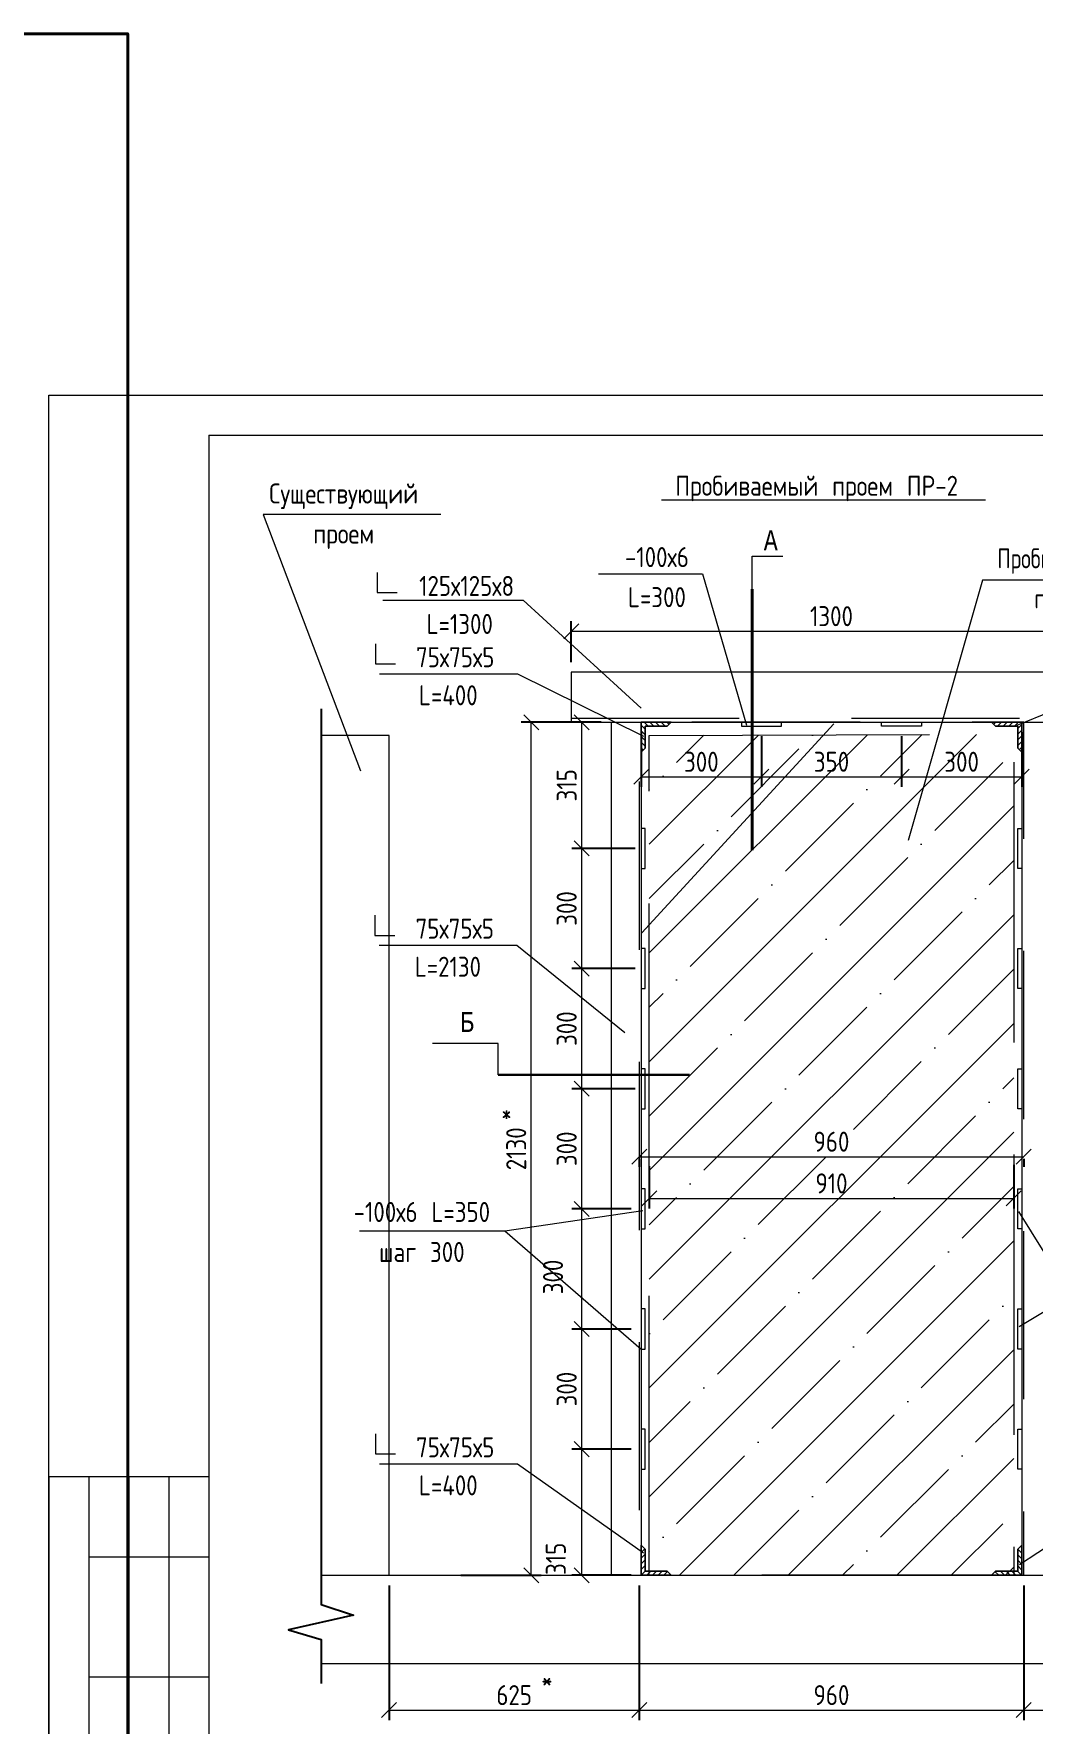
# Model space of a CAD drawing. Header units: metres. Extents: x 14591 to 15202, y 5442 to 5571.
# Drawn here: x 14849.54 to 14862.02, y 5490.87 to 5511.97 of the extents above; entities that cross this region are included whole.
import ezdxf
from ezdxf.enums import TextEntityAlignment as Align

# ---------------------------------------------------------------- set-up
doc = ezdxf.new("R2010")
doc.units = ezdxf.units.M
doc.header["$MEASUREMENT"] = 0
doc.linetypes.add('DGN Style 2', pattern=[3.4985997764467847, 2.099159865868071, -1.399439910578714])
doc.linetypes.add('DGN Style 3', pattern=[4.898039687025499, 3.498599776446785, -1.399439910578714])
doc.layers.get('Defpoints').update_dxf_attribs({"lineweight": 0})
for name, color, linetype, lineweight in [('Level 2', 7, 'Continuous', 0), ('Level 50', 7, 'Continuous', 0), ('Level 63', 7, 'Continuous', 0), ('Стойки', 7, 'Continuous', 13), ('ЧЕРТЕЖ', 7, 'Continuous', 0)]:
    doc.layers.add(name, color=color, linetype=linetype, lineweight=lineweight)
doc.styles.add('MONOTXT', font='monotxt.shx', dxfattribs={"width": 0.8, "height": 0.5})
doc.styles.add('Style-txt', font='txt.shx')
doc.dimstyles.new('20', dxfattribs={"dimtxt": 0.25, "dimasz": 0.1875, "dimexe": 0.125, "dimexo": 0.125, "dimgap": 0.0625, "dimtad": 1, "dimdec": 0, "dimlfac": 200, "dimzin": 11, "dimdsep": 46, "dimtxsty": 'Style-txt', "dimblk": 'OBLIQUE', "dimcen": 0.09000000000000001, "dimclrd": 7, "dimadec": 4, "dimazin": 3, "dimtfac": 1, "dimtdec": 0, "dimtmove": 0, "dimatfit": 1, "dimldrblk": 'TerminatorOpen', "dimfxl": 1, "dimfrac": 2, "dimtzin": 11, "dimlwd": 0, "dimarcsym": 0})

# ---------------------------------------------------------------- blocks, each defined once
blk = doc.blocks.new('*U150')
at = {"layer": 'Level 50', "color": 7, "linetype": 'Continuous', "lineweight": 0}
for p, q in [((-20.48720038832835, 14.49995624570965), (20.51279961166802, 14.49995624570965)), ((-20.48720038832835, -14.50004375429035), (-20.48720038832835, 14.49995624570965))]:
    blk.add_line(p, q, dxfattribs=at)
at = {"layer": 'Level 50', "color": 7, "linetype": 'Continuous', "lineweight": 13}
for q in [(20.01279961166802, 13.99995624570965), (-18.48720038832835, -14.00004375429035)]:
    blk.add_line((-18.48720038832835, 13.99995624570965), q, dxfattribs=at)
at = {"layer": 'Level 63', "color": 7, "linetype": 'Continuous', "lineweight": 13}
for p, q in [((-20.48720038832835, 0.9999562457096545), (-18.48720038832835, 0.9999562457096545)), ((-20.48720038832835, 0.9999562457096545), (-20.48720038832835, -5.500043754293074)), ((-19.98720038832835, 0.9999562457096545), (-19.98720038832835, -5.500043754293074)), ((-19.48720038832835, 0.9999562457096545), (-19.48720038832835, -5.500043754293074)), ((-18.98720038832835, 0.9999562457096545), (-18.98720038832835, -5.500043754293074)), ((-19.98720038832835, -4.375429762148997e-05), (-18.48720038832835, -4.375429762148997e-05)), ((-19.98720038832835, -1.500043754285798), (-18.48720038832835, -1.500043754285798))]:
    blk.add_line(p, q, dxfattribs=at)
blk = doc.blocks.new('формат_А3')
at = {"layer": 'Level 50', "color": 7, "linetype": 'Continuous', "lineweight": 13}
blk.add_blockref('*U150', (20.48720038832835, -14.49995624570965), dxfattribs=at)
blk = doc.blocks.new('_Oblique')
at = {"color": 0, "linetype": 'ByBlock', "lineweight": -2}
blk.add_line((0.5, 0.5), (-0.5, -0.5), dxfattribs=at)
blk = doc.blocks.new('*D205')
at = {"layer": 'Defpoints', "color": 0, "linetype": 'Continuous', "lineweight": 40, "transparency": 16777216}
for p in [(14855.74918302046, 5503.380004965271), (14856.74852522659, 5503.380004965271), (14854.74552982507, 5492.730004965224)]:
    blk.add_point(p, dxfattribs=at)
at = {"layer": 'ЧЕРТЕЖ', "color": 0, "linetype": 'Continuous', "lineweight": -2, "transparency": 16777216}
for p, q in [((14856.62352522659, 5503.380004965271), (14855.62418302046, 5503.380004965271)), ((14854.87052982507, 5492.730004965224), (14855.87418302046, 5492.730004965224))]:
    blk.add_line(p, q, dxfattribs=at)
at = {"layer": 'ЧЕРТЕЖ', "color": 7, "linetype": 'Continuous', "lineweight": 0, "transparency": 16777216}
blk.add_line((14855.74918302046, 5492.730004965224), (14855.74918302046, 5503.380004965271), dxfattribs=at)
at = {"layer": 'ЧЕРТЕЖ', "color": 7, "linetype": 'Continuous', "lineweight": 0, "transparency": 16777216, "xscale": 0.1875, "yscale": 0.1875, "zscale": 0.1875}
for p, rotation in [((14855.74918302046, 5503.380004965271), 90), ((14855.74918302046, 5492.730004965224), 270)]:
    blk.add_blockref('_Oblique', p, dxfattribs=dict(at, rotation=rotation))
at = {"layer": 'ЧЕРТЕЖ', "color": 0, "linetype": 'Continuous', "lineweight": 0, "transparency": 16777216, "insert": (14855.56168302046, 5498.05500496525), "char_height": 0.25, "attachment_point": 5, "rotation": 90, "style": 'Style-txt'}
blk.add_mtext('\\H1x;\\W0.8;2130', dxfattribs=at)
blk = doc.blocks.new('TerminatorOpen')
at = {"color": 0, "linetype": 'ByBlock', "lineweight": -2}
for q in [(-1, 0.5), (-1, 0), (-1, -0.5)]:
    blk.add_line((0, 0), q, dxfattribs=at)
blk = doc.blocks.new('*D206')
at = {"layer": 'Defpoints', "color": 0, "linetype": 'Continuous', "lineweight": 40, "transparency": 16777216}
for p in [(14862.74852522659, 5504.516318882322), (14856.24852522659, 5504.005004965271), (14862.74852522659, 5504.005004965271)]:
    blk.add_point(p, dxfattribs=at)
at = {"layer": 'ЧЕРТЕЖ', "color": 0, "linetype": 'Continuous', "lineweight": -2, "transparency": 16777216}
for p, q in [((14856.24852522659, 5504.130004965271), (14856.24852522659, 5504.641318882322)), ((14862.74852522659, 5504.130004965271), (14862.74852522659, 5504.641318882322))]:
    blk.add_line(p, q, dxfattribs=at)
at = {"layer": 'ЧЕРТЕЖ', "color": 7, "linetype": 'Continuous', "lineweight": 0, "transparency": 16777216}
blk.add_line((14856.24852522659, 5504.516318882322), (14862.74852522659, 5504.516318882322), dxfattribs=at)
at = {"layer": 'ЧЕРТЕЖ', "color": 7, "linetype": 'Continuous', "lineweight": 0, "transparency": 16777216, "xscale": 0.1875, "yscale": 0.1875, "zscale": 0.1875, "rotation": 180}
blk.add_blockref('_Oblique', (14856.24852522659, 5504.516318882322), dxfattribs=at)
at = {"layer": 'ЧЕРТЕЖ', "color": 7, "linetype": 'Continuous', "lineweight": 0, "transparency": 16777216, "xscale": 0.1875, "yscale": 0.1875, "zscale": 0.1875}
blk.add_blockref('_Oblique', (14862.74852522659, 5504.516318882322), dxfattribs=at)
at = {"layer": 'ЧЕРТЕЖ', "color": 0, "linetype": 'Continuous', "lineweight": 0, "transparency": 16777216, "insert": (14859.49852522659, 5504.703818882322), "char_height": 0.25, "attachment_point": 5, "style": 'Style-txt'}
blk.add_mtext('\\H1x;\\W0.8;1300', dxfattribs=at)
blk = doc.blocks.new('*D207')
at = {"layer": 'Defpoints', "color": 0, "linetype": 'Continuous', "lineweight": 40, "transparency": 16777216}
for p in [(14857.09852522659, 5498.055004965247), (14861.89852522658, 5498.055004965247), (14861.89852522658, 5497.955699468503)]:
    blk.add_point(p, dxfattribs=at)
at = {"layer": 'ЧЕРТЕЖ', "color": 7, "linetype": 'Continuous', "lineweight": 0, "transparency": 16777216}
blk.add_line((14857.09852522659, 5497.955699468503), (14861.89852522658, 5497.955699468503), dxfattribs=at)
at = {"layer": 'ЧЕРТЕЖ', "color": 0, "linetype": 'Continuous', "lineweight": -2, "transparency": 16777216}
for p, q in [((14857.09852522659, 5497.930004965247), (14857.09852522659, 5497.830699468503)), ((14861.89852522658, 5497.930004965247), (14861.89852522658, 5497.830699468503))]:
    blk.add_line(p, q, dxfattribs=at)
at = {"layer": 'ЧЕРТЕЖ', "color": 7, "linetype": 'Continuous', "lineweight": 0, "transparency": 16777216, "xscale": 0.1875, "yscale": 0.1875, "zscale": 0.1875, "rotation": 180}
blk.add_blockref('_Oblique', (14857.09852522659, 5497.955699468503), dxfattribs=at)
at = {"layer": 'ЧЕРТЕЖ', "color": 7, "linetype": 'Continuous', "lineweight": 0, "transparency": 16777216, "xscale": 0.1875, "yscale": 0.1875, "zscale": 0.1875}
blk.add_blockref('_Oblique', (14861.89852522658, 5497.955699468503), dxfattribs=at)
at = {"layer": 'ЧЕРТЕЖ', "color": 0, "linetype": 'Continuous', "lineweight": 0, "transparency": 16777216, "insert": (14859.49852522659, 5498.143199468503), "char_height": 0.25, "attachment_point": 5, "style": 'Style-txt'}
blk.add_mtext('\\H1x;\\W0.8;960', dxfattribs=at)
blk = doc.blocks.new('*D208')
at = {"layer": 'Defpoints', "color": 0, "linetype": 'Continuous', "lineweight": 40, "transparency": 16777216}
for p in [(14857.22352522659, 5497.964969807987), (14861.77352522658, 5497.980004965247), (14861.77352522658, 5497.435598353837)]:
    blk.add_point(p, dxfattribs=at)
at = {"layer": 'ЧЕРТЕЖ', "color": 0, "linetype": 'Continuous', "lineweight": -2, "transparency": 16777216}
for p, q in [((14857.22352522659, 5497.839969807987), (14857.22352522659, 5497.310598353837)), ((14861.77352522658, 5497.855004965247), (14861.77352522658, 5497.310598353837))]:
    blk.add_line(p, q, dxfattribs=at)
at = {"layer": 'ЧЕРТЕЖ', "color": 7, "linetype": 'Continuous', "lineweight": 0, "transparency": 16777216}
blk.add_line((14857.22352522659, 5497.435598353837), (14861.77352522658, 5497.435598353837), dxfattribs=at)
at = {"layer": 'ЧЕРТЕЖ', "color": 7, "linetype": 'Continuous', "lineweight": 0, "transparency": 16777216, "xscale": 0.1875, "yscale": 0.1875, "zscale": 0.1875, "rotation": 180}
blk.add_blockref('_Oblique', (14857.22352522659, 5497.435598353837), dxfattribs=at)
at = {"layer": 'ЧЕРТЕЖ', "color": 7, "linetype": 'Continuous', "lineweight": 0, "transparency": 16777216, "xscale": 0.1875, "yscale": 0.1875, "zscale": 0.1875}
blk.add_blockref('_Oblique', (14861.77352522658, 5497.435598353837), dxfattribs=at)
at = {"layer": 'ЧЕРТЕЖ', "color": 0, "linetype": 'Continuous', "lineweight": 0, "transparency": 16777216, "insert": (14859.49852522659, 5497.623098353837), "char_height": 0.25, "attachment_point": 5, "style": 'Style-txt'}
blk.add_mtext('\\H1x;\\W0.8;910', dxfattribs=at)
blk = doc.blocks.new('*U210')
at = {"layer": 'Стойки', "linetype": 'Continuous', "lineweight": 0, "extrusion": (0, 0, -1)}
h = blk.add_hatch(dxfattribs=at)
h.set_pattern_fill('HATCH', style=0, pattern_type=2)
h.set_pattern_definition([(315, (0.309935, 0.609779), (-0.07071067811865475, -0.07071067811865477), [])])
h.paths.add_polyline_path([(0.3749929339355731, -0.3749647436852683), (-0.3750070660644269, -0.3749647436852683), (-0.2750070660622441, -0.2749647436849045), (0.2749929339370283, -0.2749647436849045), (0.2749929339370283, 0.2750352563143679), (0.3749929339355731, 0.3750352563147317)])
at = {"layer": 'Стойки', "color": 7, "linetype": 'Continuous', "lineweight": 13, "extrusion": (0, 0, -1), "flags": 128}
blk.add_lwpolyline([(0.3749929339355731, 0.3750352563147317), (0.2749929339370283, 0.2750352563143679), (0.2749929339370283, -0.2749647436849045), (-0.2750070660622441, -0.2749647436849045), (-0.3750070660644269, -0.3749647436852683), (0.3749929339355731, -0.3749647436852683), (0.3749929339355731, 0.3750352563147317)], close=True, dxfattribs=at)
at = {"layer": 'Стойки', "color": 7, "linetype": 'Continuous', "lineweight": 0, "extrusion": (0, 0, -1), "flags": 128}
blk.add_lwpolyline([(0.3749929339355731, -0.3749647436852683), (-0.3750070660644269, -0.3749647436852683), (-0.2750070660622441, -0.2749647436849045), (0.2749929339370283, -0.2749647436849045), (0.2749929339370283, 0.2750352563143679), (0.3749929339355731, 0.3750352563147317), (0.3749929339355731, -0.3749647436852683)], close=True, dxfattribs=at)
blk = doc.blocks.new('*D224')
at = {"layer": 'Defpoints', "color": 0, "linetype": 'Continuous', "lineweight": 40, "transparency": 16777216}
for p in [(14857.12352522659, 5503.380004965271), (14858.62352522659, 5503.330004965271), (14858.62352522659, 5502.698782884097)]:
    blk.add_point(p, dxfattribs=at)
at = {"layer": 'ЧЕРТЕЖ', "color": 0, "linetype": 'Continuous', "lineweight": -2, "transparency": 16777216}
for p, q in [((14857.12352522659, 5503.255004965271), (14857.12352522659, 5502.573782884097)), ((14858.62352522659, 5503.205004965271), (14858.62352522659, 5502.573782884097))]:
    blk.add_line(p, q, dxfattribs=at)
at = {"layer": 'ЧЕРТЕЖ', "color": 7, "linetype": 'Continuous', "lineweight": 0, "transparency": 16777216}
blk.add_line((14857.12352522659, 5502.698782884097), (14858.62352522659, 5502.698782884097), dxfattribs=at)
at = {"layer": 'ЧЕРТЕЖ', "color": 7, "linetype": 'Continuous', "lineweight": 0, "transparency": 16777216, "xscale": 0.1875, "yscale": 0.1875, "zscale": 0.1875, "rotation": 180}
blk.add_blockref('_Oblique', (14857.12352522659, 5502.698782884097), dxfattribs=at)
at = {"layer": 'ЧЕРТЕЖ', "color": 7, "linetype": 'Continuous', "lineweight": 0, "transparency": 16777216, "xscale": 0.1875, "yscale": 0.1875, "zscale": 0.1875}
blk.add_blockref('_Oblique', (14858.62352522659, 5502.698782884097), dxfattribs=at)
at = {"layer": 'ЧЕРТЕЖ', "color": 0, "linetype": 'Continuous', "lineweight": 0, "transparency": 16777216, "insert": (14857.87352522659, 5502.886282884097), "char_height": 0.25, "attachment_point": 5, "style": 'Style-txt'}
blk.add_mtext('\\H1x;\\W0.8;300', dxfattribs=at)
blk = doc.blocks.new('*D222')
at = {"layer": 'Defpoints', "color": 0, "linetype": 'Continuous', "lineweight": 40, "transparency": 16777216}
for p in [(14858.62352522659, 5503.330004965271), (14860.37352522659, 5503.330004965271), (14860.37352522659, 5502.698782884096)]:
    blk.add_point(p, dxfattribs=at)
at = {"layer": 'ЧЕРТЕЖ', "color": 0, "linetype": 'Continuous', "lineweight": -2, "transparency": 16777216}
for p, q in [((14858.62352522659, 5503.205004965271), (14858.62352522659, 5502.573782884096)), ((14860.37352522659, 5503.205004965271), (14860.37352522659, 5502.573782884096))]:
    blk.add_line(p, q, dxfattribs=at)
at = {"layer": 'ЧЕРТЕЖ', "color": 7, "linetype": 'Continuous', "lineweight": 0, "transparency": 16777216}
blk.add_line((14858.62352522659, 5502.698782884096), (14860.37352522659, 5502.698782884096), dxfattribs=at)
at = {"layer": 'ЧЕРТЕЖ', "color": 7, "linetype": 'Continuous', "lineweight": 0, "transparency": 16777216, "xscale": 0.1875, "yscale": 0.1875, "zscale": 0.1875, "rotation": 180}
blk.add_blockref('_Oblique', (14858.62352522659, 5502.698782884096), dxfattribs=at)
at = {"layer": 'ЧЕРТЕЖ', "color": 7, "linetype": 'Continuous', "lineweight": 0, "transparency": 16777216, "xscale": 0.1875, "yscale": 0.1875, "zscale": 0.1875}
blk.add_blockref('_Oblique', (14860.37352522659, 5502.698782884096), dxfattribs=at)
at = {"layer": 'ЧЕРТЕЖ', "color": 0, "linetype": 'Continuous', "lineweight": 0, "transparency": 16777216, "insert": (14859.49852522659, 5502.886282884096), "char_height": 0.25, "attachment_point": 5, "style": 'Style-txt'}
blk.add_mtext('\\H1x;\\W0.8;350', dxfattribs=at)
blk = doc.blocks.new('*D223')
at = {"layer": 'Defpoints', "color": 0, "linetype": 'Continuous', "lineweight": 40, "transparency": 16777216}
for p in [(14860.37352522659, 5503.330004965271), (14861.87352522659, 5503.380004965271), (14861.87352522659, 5502.698782884096)]:
    blk.add_point(p, dxfattribs=at)
at = {"layer": 'ЧЕРТЕЖ', "color": 0, "linetype": 'Continuous', "lineweight": -2, "transparency": 16777216}
for p, q in [((14860.37352522659, 5503.205004965271), (14860.37352522659, 5502.573782884096)), ((14861.87352522659, 5503.255004965271), (14861.87352522659, 5502.573782884096))]:
    blk.add_line(p, q, dxfattribs=at)
at = {"layer": 'ЧЕРТЕЖ', "color": 7, "linetype": 'Continuous', "lineweight": 0, "transparency": 16777216}
blk.add_line((14860.37352522659, 5502.698782884096), (14861.87352522659, 5502.698782884096), dxfattribs=at)
at = {"layer": 'ЧЕРТЕЖ', "color": 7, "linetype": 'Continuous', "lineweight": 0, "transparency": 16777216, "xscale": 0.1875, "yscale": 0.1875, "zscale": 0.1875, "rotation": 180}
blk.add_blockref('_Oblique', (14860.37352522659, 5502.698782884096), dxfattribs=at)
at = {"layer": 'ЧЕРТЕЖ', "color": 7, "linetype": 'Continuous', "lineweight": 0, "transparency": 16777216, "xscale": 0.1875, "yscale": 0.1875, "zscale": 0.1875}
blk.add_blockref('_Oblique', (14861.87352522659, 5502.698782884096), dxfattribs=at)
at = {"layer": 'ЧЕРТЕЖ', "color": 0, "linetype": 'Continuous', "lineweight": 0, "transparency": 16777216, "insert": (14861.12352522659, 5502.886282884096), "char_height": 0.25, "attachment_point": 5, "style": 'Style-txt'}
blk.add_mtext('\\H1x;\\W0.8;300', dxfattribs=at)
blk = doc.blocks.new('*D231')
at = {"layer": 'Defpoints', "color": 0, "linetype": 'Continuous', "lineweight": 40, "transparency": 16777216}
for p in [(14856.37944800085, 5494.305004965223), (14857.12352522659, 5494.305004965223), (14857.12352522659, 5492.730004965223)]:
    blk.add_point(p, dxfattribs=at)
at = {"layer": 'ЧЕРТЕЖ', "color": 0, "linetype": 'Continuous', "lineweight": -2, "transparency": 16777216}
for p, q in [((14856.99852522659, 5494.305004965223), (14856.25444800085, 5494.305004965223)), ((14856.99852522659, 5492.730004965223), (14856.25444800085, 5492.730004965223))]:
    blk.add_line(p, q, dxfattribs=at)
at = {"layer": 'ЧЕРТЕЖ', "color": 7, "linetype": 'Continuous', "lineweight": 0, "transparency": 16777216}
blk.add_line((14856.37944800085, 5492.730004965223), (14856.37944800085, 5494.305004965223), dxfattribs=at)
at = {"layer": 'ЧЕРТЕЖ', "color": 7, "linetype": 'Continuous', "lineweight": 0, "transparency": 16777216, "xscale": 0.1875, "yscale": 0.1875, "zscale": 0.1875}
for p, rotation in [((14856.37944800085, 5494.305004965223), 90), ((14856.37944800085, 5492.730004965223), 270)]:
    blk.add_blockref('_Oblique', p, dxfattribs=dict(at, rotation=rotation))
at = {"layer": 'ЧЕРТЕЖ', "color": 0, "linetype": 'Continuous', "lineweight": 0, "transparency": 16777216, "insert": (14856.05646283222, 5492.936448082642), "char_height": 0.25, "attachment_point": 5, "rotation": 90, "style": 'Style-txt'}
blk.add_mtext('\\H1x;\\W0.8;315', dxfattribs=at)
blk = doc.blocks.new('*D225')
at = {"layer": 'Defpoints', "color": 0, "linetype": 'Continuous', "lineweight": 40, "transparency": 16777216}
for p in [(14856.37944800085, 5495.805004965223), (14857.12352522659, 5495.805004965223), (14857.12352522659, 5494.305004965223)]:
    blk.add_point(p, dxfattribs=at)
at = {"layer": 'ЧЕРТЕЖ', "color": 0, "linetype": 'Continuous', "lineweight": -2, "transparency": 16777216}
for p, q in [((14856.99852522659, 5495.805004965223), (14856.25444800085, 5495.805004965223)), ((14856.99852522659, 5494.305004965223), (14856.25444800085, 5494.305004965223))]:
    blk.add_line(p, q, dxfattribs=at)
at = {"layer": 'ЧЕРТЕЖ', "color": 7, "linetype": 'Continuous', "lineweight": 0, "transparency": 16777216}
blk.add_line((14856.37944800085, 5494.305004965223), (14856.37944800085, 5495.805004965223), dxfattribs=at)
at = {"layer": 'ЧЕРТЕЖ', "color": 7, "linetype": 'Continuous', "lineweight": 0, "transparency": 16777216, "xscale": 0.1875, "yscale": 0.1875, "zscale": 0.1875}
for p, rotation in [((14856.37944800085, 5495.805004965223), 90), ((14856.37944800085, 5494.305004965223), 270)]:
    blk.add_blockref('_Oblique', p, dxfattribs=dict(at, rotation=rotation))
at = {"layer": 'ЧЕРТЕЖ', "color": 0, "linetype": 'Continuous', "lineweight": 0, "transparency": 16777216, "insert": (14856.19194800085, 5495.055004965226), "char_height": 0.25, "attachment_point": 5, "rotation": 90, "style": 'Style-txt'}
blk.add_mtext('\\H1x;\\W0.8;300', dxfattribs=at)
blk = doc.blocks.new('*D226')
at = {"layer": 'Defpoints', "color": 0, "linetype": 'Continuous', "lineweight": 40, "transparency": 16777216}
for p in [(14856.37944800085, 5497.305004965223), (14857.12352522659, 5497.305004965223), (14857.12352522659, 5495.805004965223)]:
    blk.add_point(p, dxfattribs=at)
at = {"layer": 'ЧЕРТЕЖ', "color": 0, "linetype": 'Continuous', "lineweight": -2, "transparency": 16777216}
for p, q in [((14856.99852522659, 5497.305004965223), (14856.25444800085, 5497.305004965223)), ((14856.99852522659, 5495.805004965223), (14856.25444800085, 5495.805004965223))]:
    blk.add_line(p, q, dxfattribs=at)
at = {"layer": 'ЧЕРТЕЖ', "color": 7, "linetype": 'Continuous', "lineweight": 0, "transparency": 16777216}
blk.add_line((14856.37944800085, 5495.805004965223), (14856.37944800085, 5497.305004965223), dxfattribs=at)
at = {"layer": 'ЧЕРТЕЖ', "color": 7, "linetype": 'Continuous', "lineweight": 0, "transparency": 16777216, "xscale": 0.1875, "yscale": 0.1875, "zscale": 0.1875}
for p, rotation in [((14856.37944800085, 5497.305004965223), 90), ((14856.37944800085, 5495.805004965223), 270)]:
    blk.add_blockref('_Oblique', p, dxfattribs=dict(at, rotation=rotation))
at = {"layer": 'ЧЕРТЕЖ', "color": 0, "linetype": 'Continuous', "lineweight": 0, "transparency": 16777216, "insert": (14856.02168340423, 5496.454802037259), "char_height": 0.25, "attachment_point": 5, "rotation": 90, "style": 'Style-txt'}
blk.add_mtext('\\H1x;\\W0.8;300', dxfattribs=at)
blk = doc.blocks.new('*D227')
at = {"layer": 'Defpoints', "color": 0, "linetype": 'Continuous', "lineweight": 40, "transparency": 16777216}
for p in [(14856.37944800085, 5498.805004965223), (14857.17352522658, 5498.805004965223), (14857.12352522659, 5497.305004965223)]:
    blk.add_point(p, dxfattribs=at)
at = {"layer": 'ЧЕРТЕЖ', "color": 0, "linetype": 'Continuous', "lineweight": -2, "transparency": 16777216}
for p, q in [((14857.04852522658, 5498.805004965223), (14856.25444800085, 5498.805004965223)), ((14856.99852522659, 5497.305004965223), (14856.25444800085, 5497.305004965223))]:
    blk.add_line(p, q, dxfattribs=at)
at = {"layer": 'ЧЕРТЕЖ', "color": 7, "linetype": 'Continuous', "lineweight": 0, "transparency": 16777216}
blk.add_line((14856.37944800085, 5497.305004965223), (14856.37944800085, 5498.805004965223), dxfattribs=at)
at = {"layer": 'ЧЕРТЕЖ', "color": 7, "linetype": 'Continuous', "lineweight": 0, "transparency": 16777216, "xscale": 0.1875, "yscale": 0.1875, "zscale": 0.1875}
for p, rotation in [((14856.37944800085, 5498.805004965223), 90), ((14856.37944800085, 5497.305004965223), 270)]:
    blk.add_blockref('_Oblique', p, dxfattribs=dict(at, rotation=rotation))
at = {"layer": 'ЧЕРТЕЖ', "color": 0, "linetype": 'Continuous', "lineweight": 0, "transparency": 16777216, "insert": (14856.19194800085, 5498.055004965226), "char_height": 0.25, "attachment_point": 5, "rotation": 90, "style": 'Style-txt'}
blk.add_mtext('\\H1x;\\W0.8;300', dxfattribs=at)
blk = doc.blocks.new('*D228')
at = {"layer": 'Defpoints', "color": 0, "linetype": 'Continuous', "lineweight": 40, "transparency": 16777216}
for p in [(14856.37944800085, 5500.305004965223), (14857.17352522658, 5500.305004965223), (14857.17352522658, 5498.805004965223)]:
    blk.add_point(p, dxfattribs=at)
at = {"layer": 'ЧЕРТЕЖ', "color": 0, "linetype": 'Continuous', "lineweight": -2, "transparency": 16777216}
for p, q in [((14857.04852522658, 5500.305004965223), (14856.25444800085, 5500.305004965223)), ((14857.04852522658, 5498.805004965223), (14856.25444800085, 5498.805004965223))]:
    blk.add_line(p, q, dxfattribs=at)
at = {"layer": 'ЧЕРТЕЖ', "color": 7, "linetype": 'Continuous', "lineweight": 0, "transparency": 16777216}
blk.add_line((14856.37944800085, 5498.805004965223), (14856.37944800085, 5500.305004965223), dxfattribs=at)
at = {"layer": 'ЧЕРТЕЖ', "color": 7, "linetype": 'Continuous', "lineweight": 0, "transparency": 16777216, "xscale": 0.1875, "yscale": 0.1875, "zscale": 0.1875}
for p, rotation in [((14856.37944800085, 5500.305004965223), 90), ((14856.37944800085, 5498.805004965223), 270)]:
    blk.add_blockref('_Oblique', p, dxfattribs=dict(at, rotation=rotation))
at = {"layer": 'ЧЕРТЕЖ', "color": 0, "linetype": 'Continuous', "lineweight": 0, "transparency": 16777216, "insert": (14856.19194800085, 5499.555004965226), "char_height": 0.25, "attachment_point": 5, "rotation": 90, "style": 'Style-txt'}
blk.add_mtext('\\H1x;\\W0.8;300', dxfattribs=at)
blk = doc.blocks.new('*D229')
at = {"layer": 'Defpoints', "color": 0, "linetype": 'Continuous', "lineweight": 40, "transparency": 16777216}
for p in [(14856.37944800085, 5501.805004965223), (14857.17352522658, 5501.805004965223), (14857.17352522658, 5500.305004965223)]:
    blk.add_point(p, dxfattribs=at)
at = {"layer": 'ЧЕРТЕЖ', "color": 0, "linetype": 'Continuous', "lineweight": -2, "transparency": 16777216}
for p, q in [((14857.04852522658, 5501.805004965223), (14856.25444800085, 5501.805004965223)), ((14857.04852522658, 5500.305004965223), (14856.25444800085, 5500.305004965223))]:
    blk.add_line(p, q, dxfattribs=at)
at = {"layer": 'ЧЕРТЕЖ', "color": 7, "linetype": 'Continuous', "lineweight": 0, "transparency": 16777216}
blk.add_line((14856.37944800085, 5500.305004965223), (14856.37944800085, 5501.805004965223), dxfattribs=at)
at = {"layer": 'ЧЕРТЕЖ', "color": 7, "linetype": 'Continuous', "lineweight": 0, "transparency": 16777216, "xscale": 0.1875, "yscale": 0.1875, "zscale": 0.1875}
for p, rotation in [((14856.37944800085, 5501.805004965223), 90), ((14856.37944800085, 5500.305004965223), 270)]:
    blk.add_blockref('_Oblique', p, dxfattribs=dict(at, rotation=rotation))
at = {"layer": 'ЧЕРТЕЖ', "color": 0, "linetype": 'Continuous', "lineweight": 0, "transparency": 16777216, "insert": (14856.19194800085, 5501.055004965226), "char_height": 0.25, "attachment_point": 5, "rotation": 90, "style": 'Style-txt'}
blk.add_mtext('\\H1x;\\W0.8;300', dxfattribs=at)
blk = doc.blocks.new('*D230')
at = {"layer": 'Defpoints', "color": 0, "linetype": 'Continuous', "lineweight": 40, "transparency": 16777216}
for p in [(14856.37944800085, 5503.380004965271), (14856.74852522659, 5503.380004965271), (14857.17352522658, 5501.805004965223)]:
    blk.add_point(p, dxfattribs=at)
at = {"layer": 'ЧЕРТЕЖ', "color": 0, "linetype": 'Continuous', "lineweight": -2, "transparency": 16777216}
for p, q in [((14856.62352522659, 5503.380004965271), (14856.25444800085, 5503.380004965271)), ((14857.04852522658, 5501.805004965223), (14856.25444800085, 5501.805004965223))]:
    blk.add_line(p, q, dxfattribs=at)
at = {"layer": 'ЧЕРТЕЖ', "color": 7, "linetype": 'Continuous', "lineweight": 0, "transparency": 16777216}
blk.add_line((14856.37944800085, 5501.805004965223), (14856.37944800085, 5503.380004965271), dxfattribs=at)
at = {"layer": 'ЧЕРТЕЖ', "color": 7, "linetype": 'Continuous', "lineweight": 0, "transparency": 16777216, "xscale": 0.1875, "yscale": 0.1875, "zscale": 0.1875}
for p, rotation in [((14856.37944800085, 5503.380004965271), 90), ((14856.37944800085, 5501.805004965223), 270)]:
    blk.add_blockref('_Oblique', p, dxfattribs=dict(at, rotation=rotation))
at = {"layer": 'ЧЕРТЕЖ', "color": 0, "linetype": 'Continuous', "lineweight": 0, "transparency": 16777216, "insert": (14856.19194800085, 5502.59250496525), "char_height": 0.25, "attachment_point": 5, "rotation": 90, "style": 'Style-txt'}
blk.add_mtext('\\H1x;\\W0.8;315', dxfattribs=at)
blk = doc.blocks.new('*U232')
at = {"layer": 'Стойки', "color": 7, "linetype": 'Continuous', "lineweight": 13, "flags": 128}
blk.add_lwpolyline([(-0.8219642076255695, 0.3627647822977451), (-0.8219642076255695, 0.1127647822977451), (-0.5719642076255695, 0.1127647822977451)], dxfattribs=at)
at = {"layer": 'Level 2', "color": 7, "linetype": 'Continuous', "lineweight": 13, "insert": (0.08870307931829302, -0.04169664627988823), "char_height": 0.2500002, "attachment_point": 5, "line_spacing_factor": 1.14, "style": 'Style-txt'}
blk.add_mtext('\\H1x;\\W0.799999; 75х75х5\\PL=2130', dxfattribs=at)
blk = doc.blocks.new('*U233')
at = {"layer": 'Стойки', "color": 7, "linetype": 'Continuous', "lineweight": 13, "flags": 128}
blk.add_lwpolyline([(-0.8219642076255695, 0.3627647822977451), (-0.8219642076255695, 0.1127647822977451), (-0.5719642076255695, 0.1127647822977451)], dxfattribs=at)
at = {"layer": 'Level 2', "color": 7, "linetype": 'Continuous', "lineweight": 13, "insert": (0.08870307932011201, -0.04169664627988823), "char_height": 0.2500002, "attachment_point": 5, "line_spacing_factor": 1.14, "style": 'Style-txt'}
blk.add_mtext('\\H1x;\\W0.799999; 75х75х5\\PL=400', dxfattribs=at)
blk = doc.blocks.new('*D240')
at = {"layer": 'Defpoints', "color": 0, "linetype": 'Continuous', "lineweight": 40, "transparency": 16777216}
for p in [(14853.97352522659, 5492.730004965223), (14857.09852522659, 5492.730004965224), (14857.09852522659, 5491.047113819047)]:
    blk.add_point(p, dxfattribs=at)
at = {"layer": 'ЧЕРТЕЖ', "color": 0, "linetype": 'Continuous', "lineweight": -2, "transparency": 16777216}
for p, q in [((14853.97352522659, 5492.605004965223), (14853.97352522659, 5490.922113819047)), ((14857.09852522659, 5492.605004965224), (14857.09852522659, 5490.922113819047))]:
    blk.add_line(p, q, dxfattribs=at)
at = {"layer": 'ЧЕРТЕЖ', "color": 7, "linetype": 'Continuous', "lineweight": 0, "transparency": 16777216}
blk.add_line((14853.97352522659, 5491.047113819047), (14857.09852522659, 5491.047113819047), dxfattribs=at)
at = {"layer": 'ЧЕРТЕЖ', "color": 7, "linetype": 'Continuous', "lineweight": 0, "transparency": 16777216, "xscale": 0.1875, "yscale": 0.1875, "zscale": 0.1875, "rotation": 180}
blk.add_blockref('_Oblique', (14853.97352522659, 5491.047113819047), dxfattribs=at)
at = {"layer": 'ЧЕРТЕЖ', "color": 7, "linetype": 'Continuous', "lineweight": 0, "transparency": 16777216, "xscale": 0.1875, "yscale": 0.1875, "zscale": 0.1875}
blk.add_blockref('_Oblique', (14857.09852522659, 5491.047113819047), dxfattribs=at)
at = {"layer": 'ЧЕРТЕЖ', "color": 0, "linetype": 'Continuous', "lineweight": 0, "transparency": 16777216, "insert": (14855.53602522659, 5491.234613819047), "char_height": 0.25, "attachment_point": 5, "style": 'Style-txt'}
blk.add_mtext('\\H1x;\\W0.8;625', dxfattribs=at)
blk = doc.blocks.new('*D237')
at = {"layer": 'Defpoints', "color": 0, "linetype": 'Continuous', "lineweight": 40, "transparency": 16777216}
for p in [(14857.09852522659, 5492.730004965224), (14861.89852522658, 5492.730004965224), (14861.89852522658, 5491.047113819047)]:
    blk.add_point(p, dxfattribs=at)
at = {"layer": 'ЧЕРТЕЖ', "color": 0, "linetype": 'Continuous', "lineweight": -2, "transparency": 16777216}
for p, q in [((14857.09852522659, 5492.605004965224), (14857.09852522659, 5490.922113819047)), ((14861.89852522658, 5492.605004965224), (14861.89852522658, 5490.922113819047))]:
    blk.add_line(p, q, dxfattribs=at)
at = {"layer": 'ЧЕРТЕЖ', "color": 7, "linetype": 'Continuous', "lineweight": 0, "transparency": 16777216}
blk.add_line((14857.09852522659, 5491.047113819047), (14861.89852522658, 5491.047113819047), dxfattribs=at)
at = {"layer": 'ЧЕРТЕЖ', "color": 7, "linetype": 'Continuous', "lineweight": 0, "transparency": 16777216, "xscale": 0.1875, "yscale": 0.1875, "zscale": 0.1875, "rotation": 180}
blk.add_blockref('_Oblique', (14857.09852522659, 5491.047113819047), dxfattribs=at)
at = {"layer": 'ЧЕРТЕЖ', "color": 7, "linetype": 'Continuous', "lineweight": 0, "transparency": 16777216, "xscale": 0.1875, "yscale": 0.1875, "zscale": 0.1875}
blk.add_blockref('_Oblique', (14861.89852522658, 5491.047113819047), dxfattribs=at)
at = {"layer": 'ЧЕРТЕЖ', "color": 0, "linetype": 'Continuous', "lineweight": 0, "transparency": 16777216, "insert": (14859.49852522659, 5491.234613819047), "char_height": 0.25, "attachment_point": 5, "style": 'Style-txt'}
blk.add_mtext('\\H1x;\\W0.8;960', dxfattribs=at)
blk = doc.blocks.new('*D238')
at = {"layer": 'Defpoints', "color": 0, "linetype": 'Continuous', "lineweight": 40, "transparency": 16777216}
for p in [(14863.57352522658, 5498.080004965223), (14861.89852522658, 5492.730004965224), (14863.57352522658, 5491.047113819047)]:
    blk.add_point(p, dxfattribs=at)
at = {"layer": 'ЧЕРТЕЖ', "color": 0, "linetype": 'Continuous', "lineweight": -2, "transparency": 16777216}
for p, q in [((14863.57352522658, 5497.955004965223), (14863.57352522658, 5490.922113819047)), ((14861.89852522658, 5492.605004965224), (14861.89852522658, 5490.922113819047))]:
    blk.add_line(p, q, dxfattribs=at)
at = {"layer": 'ЧЕРТЕЖ', "color": 7, "linetype": 'Continuous', "lineweight": 0, "transparency": 16777216}
blk.add_line((14861.89852522658, 5491.047113819047), (14863.57352522658, 5491.047113819047), dxfattribs=at)
at = {"layer": 'ЧЕРТЕЖ', "color": 7, "linetype": 'Continuous', "lineweight": 0, "transparency": 16777216, "xscale": 0.1875, "yscale": 0.1875, "zscale": 0.1875, "rotation": 180}
blk.add_blockref('_Oblique', (14861.89852522658, 5491.047113819047), dxfattribs=at)
at = {"layer": 'ЧЕРТЕЖ', "color": 7, "linetype": 'Continuous', "lineweight": 0, "transparency": 16777216, "xscale": 0.1875, "yscale": 0.1875, "zscale": 0.1875}
blk.add_blockref('_Oblique', (14863.57352522658, 5491.047113819047), dxfattribs=at)
at = {"layer": 'ЧЕРТЕЖ', "color": 0, "linetype": 'Continuous', "lineweight": 0, "transparency": 16777216, "insert": (14862.73602522658, 5491.234613819047), "char_height": 0.25, "attachment_point": 5, "style": 'Style-txt'}
blk.add_mtext('\\H1x;\\W0.8;335', dxfattribs=at)

msp = doc.modelspace()

# ---------------------------------------------------------------- hatches: boundary and pattern name
at = {"layer": 'ЧЕРТЕЖ', "linetype": 'DGN Style 3', "lineweight": 0}
h = msp.add_hatch(dxfattribs=at)
h.set_pattern_fill('ANSI35', style=0, pattern_type=2)
h.set_pattern_definition([(45, (14856.884114, 5503.554381), (-1.697056274847714, -3.054701294725885), [1.2, -2.16]), (45, (14858.072053, 5504.74232), (-1.697056274847714, -3.054701294725885), [1.2, -2.16]), (45, (14857.223525, 5503.21497), (-1.697056274847714, -3.054701294725885), []), (45, (14857.902348, 5504.572615), (-1.697056274847714, -3.054701294725885), [0, -3.36]), (45, (14859.090287, 5505.760554), (-1.697056274847714, -3.054701294725885), [0, -3.36])])
h.paths.add_polyline_path([(14857.22352522659, 5503.214969808011), (14861.77352522658, 5503.23000496527), (14861.77352522658, 5492.730004965223), (14857.22352522659, 5492.730004965224)])

# ---------------------------------------------------------------- linework, layer by layer
at = {"color": 7, "linetype": 'Continuous', "lineweight": 40}
msp.add_line((14858.5085101671, 5505.040039082377), (14858.5085101671, 5501.781672531305), dxfattribs=at)
at = {"color": 7, "linetype": 'Continuous', "lineweight": 0, "flags": 128}
for points in [[(14858.5085101671, 5504.879776016414), (14858.5085101671, 5505.451865778045), (14858.88909379159, 5505.451865778045)], [(14853.89523118671, 5504.903879253388), (14855.6488108867, 5504.903879253388), (14857.12154224023, 5503.553752676963)], [(14865.67708624969, 5504.212050223838), (14863.95491752272, 5504.212050223838), (14861.81347658685, 5503.340983443006)], [(14853.85416453575, 5503.985347003477), (14855.57633326272, 5503.985347003477), (14857.15322956992, 5503.207034925441)], [(14853.84897309703, 5500.596367390538), (14855.571141824, 5500.596367390538), (14856.91914844646, 5499.50832755218)], [(14853.85416453575, 5494.121771072353), (14855.57633326272, 5494.121771072353), (14857.15139651707, 5493.011920830807)], [(14864.485803977, 5493.458652456704), (14862.76363525003, 5493.458652456704), (14861.84408639743, 5492.862697767547)]]:
    msp.add_lwpolyline(points, dxfattribs=at)
at = {"linetype": 'Continuous', "ltscale": 2.5, "flags": 128}
msp.add_lwpolyline([(14853.126233762, 5503.545572288008), (14853.12623376194, 5492.367285637514), (14853.52864720747, 5492.23285116233), (14852.72011944618, 5492.050350515992), (14853.12623376198, 5491.928053095088), (14853.12618956235, 5491.377882942483)], dxfattribs=at)
at = {"color": 1, "linetype": 'Continuous', "lineweight": 40}
msp.add_3dface([(14807.28302971522, 5511.974086411989), (14850.7115026177, 5511.974086411989), (14850.7115026177, 5475.382873754425), (14807.28302971522, 5475.382873754425)], dxfattribs=at)
at = {"layer": 'Стойки', "color": 7, "linetype": 'Continuous', "lineweight": 13, "flags": 128}
msp.add_lwpolyline([(14853.82688900936, 5505.248492214269), (14853.82688900936, 5504.998492214269), (14854.07688900936, 5504.998492214269)], dxfattribs=at)
at = {"layer": 'ЧЕРТЕЖ', "color": 7, "linetype": 'Continuous', "lineweight": 13}
for p, q in [((14856.74852522659, 5503.380004965271), (14856.74852522659, 5492.730004965224)), ((14857.12352522659, 5503.380004965271), (14857.12352522659, 5492.730004965224)), ((14861.87352522659, 5503.380004965271), (14861.87352522659, 5492.730004965224)), ((14853.97352522659, 5503.21496980801), (14853.126233762, 5503.21496980801)), ((14853.97352522659, 5492.730004965223), (14853.97352522659, 5503.21496980801)), ((14853.12623376194, 5492.730004965224), (14870.28581356264, 5492.730004965224)), ((14853.12620981736, 5491.630004965224), (14870.28583750722, 5491.630004965224))]:
    msp.add_line(p, q, dxfattribs=at)
at = {"layer": 'ЧЕРТЕЖ', "color": 7, "linetype": 'Continuous', "lineweight": 0}
for p, q in [((14857.13084713272, 5500.752590466094), (14859.52666286772, 5503.358210185385)), ((14855.41992712951, 5497.02942389807), (14857.12352522659, 5495.555004965223)), ((14862.4906556776, 5496.223425923059), (14861.84384538828, 5495.83062317621))]:
    msp.add_line(p, q, dxfattribs=at)
at = {"layer": 'ЧЕРТЕЖ', "color": 7, "linetype": 'Continuous', "lineweight": 30}
msp.add_line((14857.72423169618, 5498.978987386778), (14855.33749888083, 5498.978987386778), dxfattribs=at)
at = {"layer": 'ЧЕРТЕЖ', "color": 7, "linetype": 'Continuous', "lineweight": 0, "flags": 128}
for points in [[(14854.62040884155, 5505.971940018603), (14852.40322535189, 5505.971940018603), (14853.61694594002, 5502.774777221302)], [(14856.58939324328, 5505.233010091748), (14857.88616610782, 5505.233010091748), (14858.43873188508, 5503.342298697003)], [(14863.35226010392, 5505.15219533004), (14861.38287947486, 5505.15219533004), (14860.45687931153, 5501.902316323216)], [(14855.33749888083, 5498.978987386778), (14855.33749888083, 5499.370539074347), (14854.51583676408, 5499.370539074347)], [(14853.60294944892, 5497.02942389807), (14855.41992712951, 5497.02942389807), (14857.14194081982, 5497.286012789157)], [(14864.62629030333, 5496.223425923059), (14862.4906556776, 5496.223425923059), (14861.83706224612, 5497.272710065564)]]:
    msp.add_lwpolyline(points, dxfattribs=at)
at = {"layer": 'ЧЕРТЕЖ', "color": 7, "linetype": 'Continuous', "lineweight": 13, "flags": 128}
for points in [[(14856.24852522659, 5503.380004965271), (14862.74852522659, 5503.380004965271), (14862.74852522659, 5504.005004965271), (14856.24852522659, 5504.005004965271), (14856.24852522659, 5503.380004965271)], [(14858.87352522659, 5503.330004965271), (14858.87352522659, 5503.380004965271), (14858.37352522659, 5503.380004965271), (14858.37352522659, 5503.330004965271), (14858.87352522659, 5503.330004965271)], [(14860.12352522659, 5503.330004965271), (14860.12352522659, 5503.380004965271), (14860.62352522659, 5503.380004965271), (14860.62352522659, 5503.330004965271), (14860.12352522659, 5503.330004965271)], [(14857.12352522659, 5501.555004965223), (14857.17352522658, 5501.555004965223), (14857.17352522658, 5502.055004965223), (14857.12352522659, 5502.055004965223), (14857.12352522659, 5501.555004965223)], [(14861.87352522659, 5501.555004965223), (14861.82352522658, 5501.555004965223), (14861.82352522658, 5502.055004965223), (14861.87352522659, 5502.055004965223), (14861.87352522659, 5501.555004965223)], [(14857.12352522659, 5500.055004965223), (14857.17352522658, 5500.055004965223), (14857.17352522658, 5500.555004965223), (14857.12352522659, 5500.555004965223), (14857.12352522659, 5500.055004965223)], [(14861.87352522659, 5500.055004965223), (14861.82352522658, 5500.055004965223), (14861.82352522658, 5500.555004965223), (14861.87352522659, 5500.555004965223), (14861.87352522659, 5500.055004965223)], [(14857.12352522659, 5498.555004965223), (14857.17352522658, 5498.555004965223), (14857.17352522658, 5499.055004965223), (14857.12352522659, 5499.055004965223), (14857.12352522659, 5498.555004965223)], [(14861.87352522659, 5498.555004965223), (14861.82352522658, 5498.555004965223), (14861.82352522658, 5499.055004965223), (14861.87352522659, 5499.055004965223), (14861.87352522659, 5498.555004965223)], [(14857.12352522659, 5497.055004965223), (14857.17352522658, 5497.055004965223), (14857.17352522658, 5497.555004965223), (14857.12352522659, 5497.555004965223), (14857.12352522659, 5497.055004965223)], [(14861.87352522659, 5497.055004965223), (14861.82352522658, 5497.055004965223), (14861.82352522658, 5497.555004965223), (14861.87352522659, 5497.555004965223), (14861.87352522659, 5497.055004965223)], [(14857.12352522659, 5495.555004965223), (14857.17352522658, 5495.555004965223), (14857.17352522658, 5496.055004965223), (14857.12352522659, 5496.055004965223), (14857.12352522659, 5495.555004965223)], [(14861.87352522659, 5495.555004965223), (14861.82352522658, 5495.555004965223), (14861.82352522658, 5496.055004965223), (14861.87352522659, 5496.055004965223), (14861.87352522659, 5495.555004965223)], [(14857.12352522659, 5494.055004965223), (14857.17352522658, 5494.055004965223), (14857.17352522658, 5494.555004965223), (14857.12352522659, 5494.555004965223), (14857.12352522659, 5494.055004965223)], [(14861.87352522659, 5494.055004965223), (14861.82352522658, 5494.055004965223), (14861.82352522658, 5494.555004965223), (14861.87352522659, 5494.555004965223), (14861.87352522659, 5494.055004965223)]]:
    msp.add_lwpolyline(points, close=True, dxfattribs=at)
at = {"layer": 'ЧЕРТЕЖ', "color": 7, "linetype": 'DGN Style 2', "lineweight": 13, "flags": 128}
for points in [[(14856.24852522659, 5503.43000496527), (14862.74852522659, 5503.43000496527), (14862.74852522659, 5504.005004965271), (14856.24852522659, 5504.005004965271), (14856.24852522659, 5503.43000496527)], [(14857.09852522659, 5492.730004965224), (14861.89852522658, 5492.730004965224), (14861.89852522658, 5503.380004965271), (14857.09852522659, 5503.380004965271), (14857.09852522659, 5492.730004965224)]]:
    msp.add_lwpolyline(points, close=True, dxfattribs=at)
at = {"layer": 'ЧЕРТЕЖ', "color": 7, "linetype": 'DGN Style 3', "lineweight": 0, "flags": 128}
msp.add_lwpolyline([(14857.22352522659, 5503.214969808011), (14861.77352522658, 5503.23000496527), (14861.77352522658, 5492.730004965223), (14857.22352522659, 5492.730004965224), (14857.22352522659, 5503.214969808011)], close=True, dxfattribs=at)

# ---------------------------------------------------------------- block references
at = {"layer": 'Level 2', "color": 7, "linetype": 'Continuous', "lineweight": 13}
for name, p in [('*U233', (14854.6251960663, 5503.995693275127)), ('*U232', (14854.62000462758, 5500.606713662189)), ('*U233', (14854.6251960663, 5494.132117344004))]:
    msp.add_blockref(name, p, dxfattribs=at)
at = {"layer": 'Level 50', "color": 7, "linetype": 'Continuous', "lineweight": 13}
msp.add_blockref('формат_А3', (14849.72494079997, 5507.462673905603), dxfattribs=at)
at = {"layer": 'Стойки', "color": 7, "linetype": 'Continuous', "lineweight": 13, "extrusion": (0, 0, -1), "xscale": 0.5, "yscale": 0.5, "zscale": 0.5, "rotation": 180}
msp.add_blockref('*U210', (-14857.31102169355, 5503.192522593427), dxfattribs=at)
at = {"layer": 'Стойки', "color": 7, "linetype": 'Continuous', "lineweight": 13, "xscale": 0.5, "yscale": 0.5, "zscale": 0.5, "rotation": 180}
msp.add_blockref('*U210', (14861.68602875962, 5503.192522593427), dxfattribs=at)
at = {"layer": 'Стойки', "color": 7, "linetype": 'Continuous', "lineweight": 13, "xscale": 0.5, "yscale": 0.5, "zscale": 0.5}
msp.add_blockref('*U210', (14857.31102169355, 5492.917487337066), dxfattribs=at)
at = {"layer": 'Стойки', "color": 7, "linetype": 'Continuous', "lineweight": 13, "extrusion": (0, 0, -1), "xscale": 0.5, "yscale": 0.5, "zscale": 0.5}
msp.add_blockref('*U210', (-14861.68602875962, 5492.917487337066), dxfattribs=at)

# ---------------------------------------------------------------- texts
at = {"color": 7, "linetype": 'Continuous', "lineweight": 13, "style": 'MONOTXT', "width": 0.8}
for s, p in [('А', (14858.65348055959, 5505.526854781775)), ('Б', (14854.86191047433, 5499.512556894879))]:
    msp.add_text(s, height=0.25, dxfattribs=at).set_placement(p)
at = {"layer": 'Level 2', "color": 7, "linetype": 'Continuous', "lineweight": 13, "insert": (14854.85653126467, 5504.844030785692), "char_height": 0.2500002, "attachment_point": 5, "line_spacing_factor": 1.14, "style": 'Style-txt'}
msp.add_mtext('\\H1x;\\W0.799999; 125х125х8\\PL=1300', dxfattribs=at)
at = {"layer": 'ЧЕРТЕЖ', "color": 7, "linetype": 'Continuous', "lineweight": 13, "style": 'Style-txt', "width": 0.8}
msp.add_text('%%u Пробиваемый проем ПР-2  %%U', height=0.25, dxfattribs=at).set_placement((14859.39927859552, 5506.331831861266), align=Align.MIDDLE_CENTER)
for rotation, p in [(90, (14855.41413887281, 5498.480548053198)), (180, (14855.94493277122, 5491.375972108701))]:
    msp.add_text('*', height=0.25, rotation=rotation, dxfattribs=at).set_placement(p, align=Align.MIDDLE_CENTER)
at = {"layer": 'ЧЕРТЕЖ', "color": 7, "linetype": 'Continuous', "lineweight": 13, "char_height": 0.25, "attachment_point": 5, "line_spacing_factor": 1.2, "style": 'Style-txt'}
for s, insert in [('\\H1x;\\W0.8;Существующий\\Pпроем', (14853.40747905015, 5505.951096602506)), ('\\H1x;\\W0.8;-100х6\\PL=300', (14857.31882049879, 5505.191314097307)), ('\\H1x;\\W0.72;Пробиваемый\\Pпроем', (14862.37367869157, 5505.142149338401)), ('\\H1x;\\W0.8;-100х6 L=350\\Pшаг 300', (14854.38356305349, 5497.016129809308))]:
    msp.add_mtext(s, dxfattribs=dict(at, insert=insert))

# ---------------------------------------------------------------- dimensions: what is measured, and where the dimension line sits
at = {"layer": 'ЧЕРТЕЖ', "color": 7, "linetype": 'Continuous', "lineweight": 0}
for base, p1, p2, picture, middle in [((14862.74852522659, 5504.516318882322), (14856.24852522659, 5504.005004965271), (14862.74852522659, 5504.005004965271), '*D206', (14859.49852522659, 5504.703818882322)), ((14858.62352522659, 5502.698782884097), (14857.12352522659, 5503.380004965271), (14858.62352522659, 5503.330004965271), '*D224', (14857.87352522659, 5502.886282884097)), ((14860.37352522659, 5502.698782884096), (14858.62352522659, 5503.330004965271), (14860.37352522659, 5503.330004965271), '*D222', (14859.49852522659, 5502.886282884096)), ((14861.87352522659, 5502.698782884096), (14860.37352522659, 5503.330004965271), (14861.87352522659, 5503.380004965271), '*D223', (14861.12352522659, 5502.886282884096)), ((14861.89852522658, 5497.955699468503), (14857.09852522659, 5498.055004965247), (14861.89852522658, 5498.055004965247), '*D207', (14859.49852522659, 5498.143199468503)), ((14863.57352522658, 5491.047113819047), (14861.89852522658, 5492.730004965224), (14863.57352522658, 5498.080004965223), '*D238', (14862.73602522658, 5491.234613819047)), ((14861.77352522658, 5497.435598353837), (14857.22352522659, 5497.964969807987), (14861.77352522658, 5497.980004965247), '*D208', (14859.49852522659, 5497.623098353837)), ((14857.09852522659, 5491.047113819047), (14853.97352522659, 5492.730004965223), (14857.09852522659, 5492.730004965224), '*D240', (14855.53602522659, 5491.234613819047)), ((14861.89852522658, 5491.047113819047), (14857.09852522659, 5492.730004965224), (14861.89852522658, 5492.730004965224), '*D237', (14859.49852522659, 5491.234613819047))]:
    dim = msp.add_linear_dim(base=base, p1=p1, p2=p2, text='\\H1x;\\W0.8;<>', dimstyle='20', override={"dimtofl": 0, "dimtmove": 1, "dimatfit": 3, "dimfrac": 0}, dxfattribs=at)
    dim.commit()
    dim.dimension.update_dxf_attribs({"geometry": picture, "text_midpoint": middle})
for base, p1, p2, picture, middle in [((14855.74918302046, 5503.380004965271), (14854.74552982507, 5492.730004965224), (14856.74852522659, 5503.380004965271), '*D205', (14855.56168302046, 5498.05500496525)), ((14856.37944800085, 5503.380004965271), (14857.17352522658, 5501.805004965223), (14856.74852522659, 5503.380004965271), '*D230', (14856.19194800085, 5502.59250496525)), ((14856.37944800085, 5501.805004965223), (14857.17352522658, 5500.305004965223), (14857.17352522658, 5501.805004965223), '*D229', (14856.19194800085, 5501.055004965226)), ((14856.37944800085, 5500.305004965223), (14857.17352522658, 5498.805004965223), (14857.17352522658, 5500.305004965223), '*D228', (14856.19194800085, 5499.555004965226)), ((14856.37944800085, 5498.805004965223), (14857.12352522659, 5497.305004965223), (14857.17352522658, 5498.805004965223), '*D227', (14856.19194800085, 5498.055004965226)), ((14856.37944800085, 5495.805004965223), (14857.12352522659, 5494.305004965223), (14857.12352522659, 5495.805004965223), '*D225', (14856.19194800085, 5495.055004965226))]:
    dim = msp.add_linear_dim(base=base, p1=p1, p2=p2, angle=90, text='\\H1x;\\W0.8;<>', dimstyle='20', override={"dimtofl": 0, "dimtmove": 1, "dimatfit": 3, "dimfrac": 0}, dxfattribs=at)
    dim.commit()
    dim.dimension.update_dxf_attribs({"geometry": picture, "text_midpoint": middle})
for base, p1, p2, picture, middle in [((14856.37944800085, 5497.305004965223), (14857.12352522659, 5495.805004965223), (14857.12352522659, 5497.305004965223), '*D226', (14856.20918340423, 5496.454802037259)), ((14856.37944800085, 5494.305004965223), (14857.12352522659, 5492.730004965223), (14857.12352522659, 5494.305004965223), '*D231', (14856.24396283222, 5492.936448082642))]:
    dim = msp.add_linear_dim(base=base, p1=p1, p2=p2, angle=90, text='\\H1x;\\W0.8;<>', dimstyle='20', override={"dimtofl": 0, "dimtmove": 1, "dimatfit": 3, "dimfrac": 0}, dxfattribs=at)
    dim.commit()
    dim.dimension.update_dxf_attribs({"geometry": picture, "text_midpoint": middle, "dimtype": 160})

doc.saveas('drawing.dxf')
